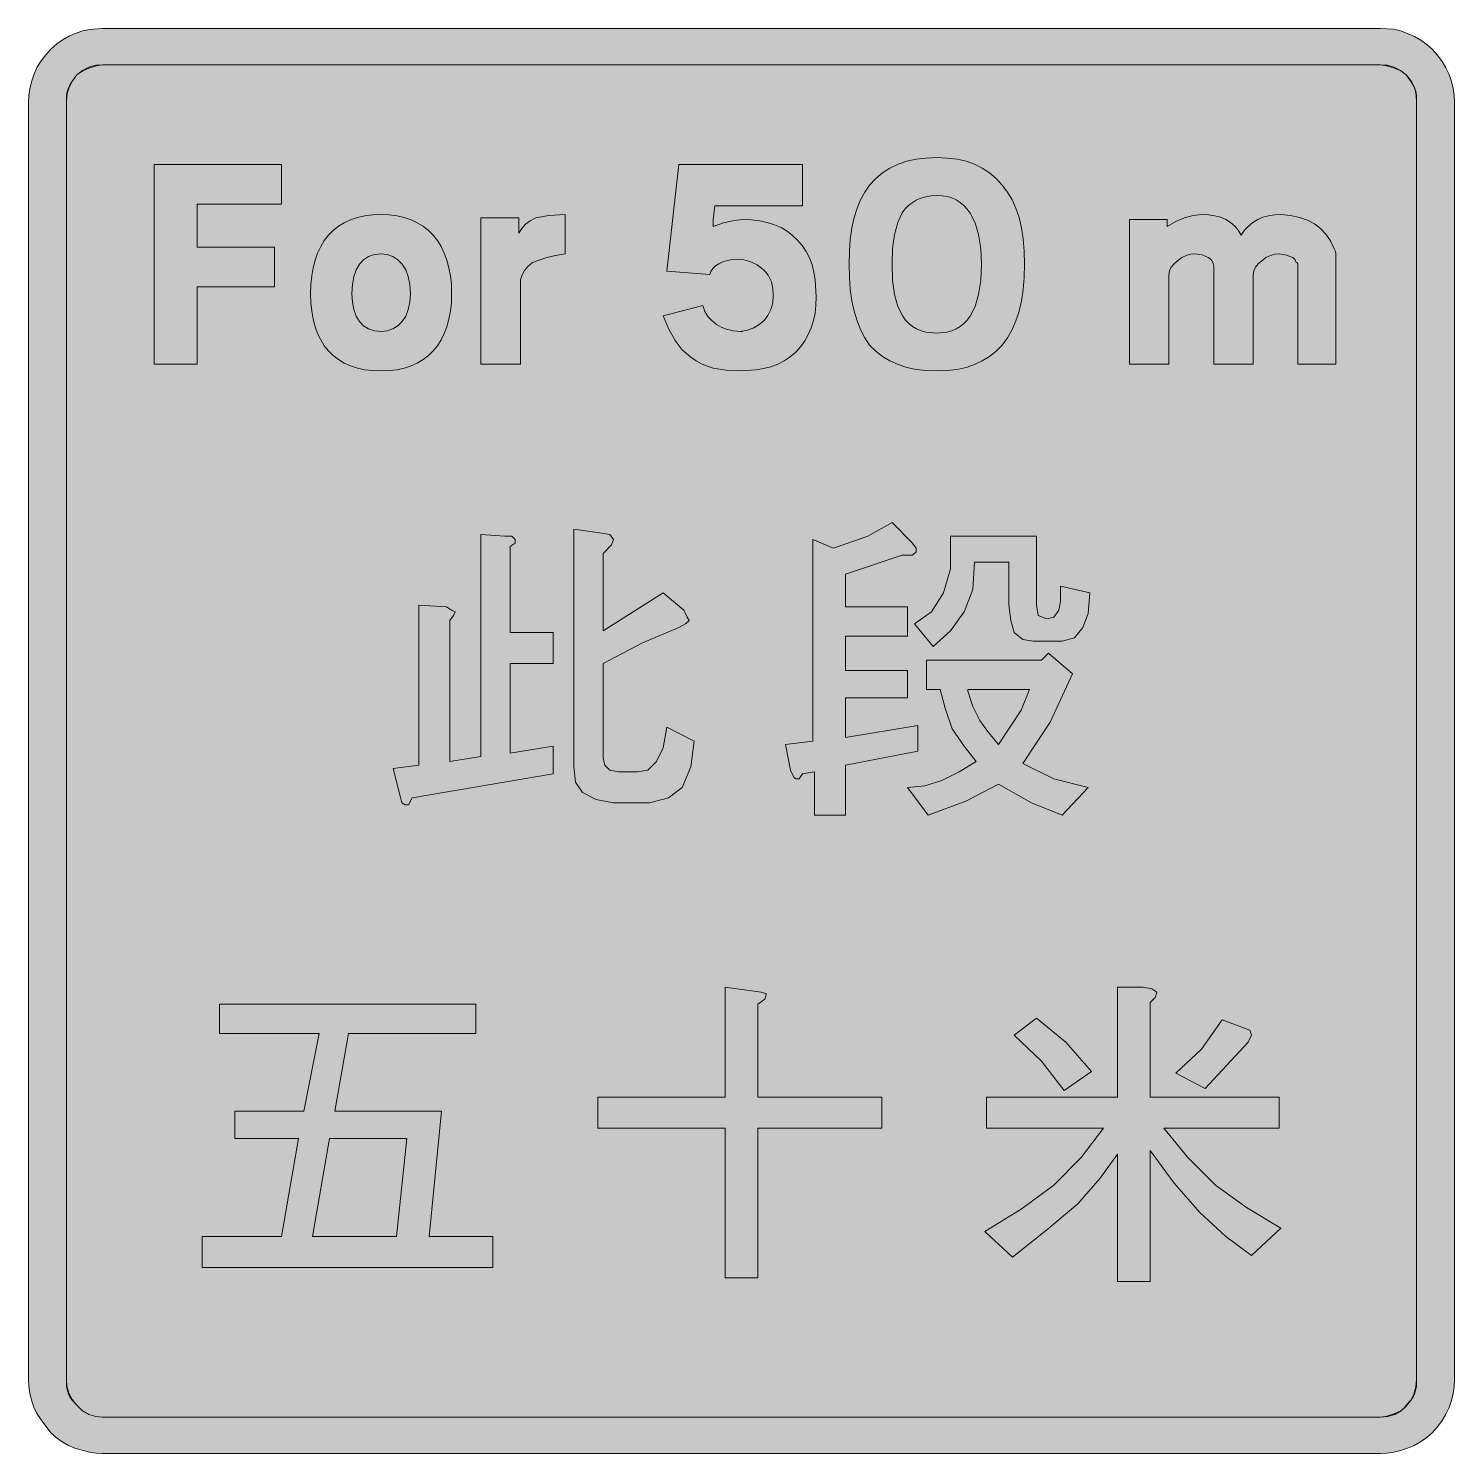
# Model space of a CAD drawing. Header units: metres. Extents: x 160 to 408, y 13 to 261.
import ezdxf

# ---------------------------------------------------------------- set-up
doc = ezdxf.new("R2010")
doc.units = ezdxf.units.M
for name, color, linetype, true_color in [('FILL_BLACK_000000', 7, 'Continuous', 0x000000), ('FILL_WHITE_FFFFFF', 7, 'Continuous', 0xffffff), ('STROKE_BLACK_000000', 7, 'Continuous', 0x000000)]:
    doc.layers.add(name, color=color, linetype=linetype, true_color=true_color)

msp = doc.modelspace()

# ---------------------------------------------------------------- hatches: boundary and pattern name
at = {"layer": 'FILL_BLACK_000000', "true_color": 0x000000}
h = msp.add_hatch(color=7, dxfattribs=at)
h.dxf.hatch_style = 1
h.paths.add_polyline_path([(159.86, 250.74), (160.14, 251.97), (160.53, 253.14), (161.08, 254.43), (161.81, 255.61), (162.64, 256.68), (163.53, 257.64), (164.57, 258.57), (165.65, 259.34), (166.77, 259.97), (167.92, 260.45), (169.08, 260.81), (170.24, 261.06), (172.53, 261.24), (395.43, 261.24), (397.72, 261.13), (398.93, 260.86), (400.23, 260.34), (401.35, 259.83), (402.44, 259.21), (403.48, 258.48), (404.43, 257.64), (405.37, 256.6), (406.18, 255.51), (406.85, 254.38), (407.39, 253.21), (407.81, 252.02), (408.1, 250.81), (408.27, 249.58), (408.33, 248.34), (408.33, 25.74), (408.27, 24.5), (408.1, 23.27), (407.81, 22.06), (407.39, 20.86), (406.85, 19.7), (406.18, 18.57), (405.37, 17.48), (404.43, 16.44), (403.48, 15.6), (402.43, 14.86), (401.32, 14.25), (400.16, 13.74), (398.96, 13.35), (397.76, 13.06), (396.58, 12.9), (395.43, 12.84), (172.53, 12.84), (171.4, 12.9), (170.24, 13.06), (167.73, 13.74), (166.61, 14.25), (165.52, 14.86), (164.48, 15.6), (163.53, 16.44), (161.81, 18.69), (161.08, 19.81), (160.53, 20.94), (160.14, 22.11), (159.86, 23.34), (159.69, 24.57), (159.63, 25.74), (159.63, 248.34), (159.69, 249.51), (159.86, 250.74)])
h.paths.add_polyline_path([(397.93, 19.66), (399.01, 20.28), (399.93, 21.09), (400.69, 22.07), (401.25, 23.19), (401.61, 24.42), (401.73, 25.74), (401.73, 248.34), (401.69, 249.65), (401.6, 250.24), (401.43, 250.74), (401.15, 251.37), (400.79, 251.94), (399.93, 253.14), (398.93, 253.93), (397.79, 254.49), (396.6, 254.83), (395.43, 254.94), (172.53, 254.94), (171.44, 254.75), (170.13, 254.34), (169.08, 253.85), (168.53, 253.54), (168.03, 253.14), (167.24, 252.01), (166.68, 250.85), (166.34, 249.64), (166.23, 248.34), (166.23, 25.74), (166.27, 24.54), (166.53, 23.34), (166.81, 22.72), (167.17, 22.18), (168.03, 21.24), (169.03, 20.28), (170.17, 19.63), (171.36, 19.26), (172.53, 19.14), (395.43, 19.14), (396.73, 19.28), (397.93, 19.66)], flags=16)
h = msp.add_hatch(color=7, dxfattribs=at)
h.dxf.hatch_style = 1
h.paths.add_polyline_path([(189.03, 202.74), (181.53, 202.74), (181.53, 237.54), (203.73, 237.54), (203.73, 230.64), (189.03, 230.64), (189.03, 223.14), (202.53, 223.14), (202.53, 216.24), (189.03, 216.24), (189.03, 202.74)])
h = msp.add_hatch(color=7, dxfattribs=at)
h.dxf.hatch_style = 1
h.paths.add_polyline_path([(285.02, 208.65), (286.11, 209.04), (287.08, 209.62), (287.92, 210.35), (288.6, 211.24), (289.1, 212.28), (289.42, 213.45), (289.53, 214.74), (289.46, 215.91), (289.19, 217.1), (288.64, 218.24), (288.24, 218.76), (287.73, 219.24), (286.73, 220.03), (285.59, 220.59), (284.4, 220.93), (283.23, 221.04), (282.35, 220.99), (281.51, 220.83), (280.74, 220.58), (280.04, 220.25), (279.45, 219.85), (278.97, 219.39), (278.62, 218.89), (278.43, 218.34), (270.93, 218.94), (273.03, 237.54), (294.63, 237.54), (294.63, 230.34), (279.33, 230.34), (279.03, 227.94), (279.03, 226.74), (280.83, 227.34), (282.7, 227.75), (284.13, 227.94), (285.66, 227.88), (287.11, 227.71), (288.46, 227.43), (289.72, 227.04), (290.88, 226.53), (291.93, 225.91), (292.89, 225.18), (293.73, 224.34), (294.56, 223.4), (295.26, 222.37), (295.83, 221.26), (296.28, 220.06), (296.62, 218.79), (296.85, 217.42), (297.03, 214.44), (296.97, 213.01), (296.8, 211.63), (296.52, 210.32), (296.13, 209.08), (295.62, 207.9), (295.01, 206.8), (294.27, 205.78), (293.43, 204.84), (292.48, 204.01), (291.42, 203.31), (290.29, 202.74), (289.08, 202.29), (287.82, 201.95), (286.51, 201.72), (283.83, 201.54), (281.29, 201.66), (279.03, 202.06), (277.99, 202.39), (277, 202.81), (276.05, 203.32), (275.13, 203.94), (273.66, 205.23), (272.39, 206.86), (271.29, 208.83), (270.33, 211.14), (277.23, 212.94), (277.56, 211.92), (278.09, 211.06), (278.79, 210.32), (279.63, 209.64), (280.41, 209.2), (281.39, 208.81), (282.54, 208.54), (283.83, 208.44), (285.02, 208.65)])
h = msp.add_hatch(color=7, dxfattribs=at)
h.dxf.hatch_style = 1
h.paths.add_polyline_path([(333.1, 215.74), (332.81, 213.78), (332.39, 211.96), (331.85, 210.29), (331.18, 208.75), (330.37, 207.33), (329.43, 206.04), (328.37, 204.99), (327.23, 204.07), (325.98, 203.3), (324.63, 202.66), (323.17, 202.17), (321.58, 201.82), (319.87, 201.61), (318.03, 201.54), (316.17, 201.61), (314.43, 201.82), (312.8, 202.17), (311.28, 202.66), (309.87, 203.3), (308.58, 204.07), (307.4, 204.99), (306.33, 206.04), (305.49, 207.33), (304.76, 208.75), (304.14, 210.29), (303.63, 211.96), (303.24, 213.78), (302.96, 215.74), (302.79, 217.86), (302.73, 220.14), (302.79, 222.42), (302.96, 224.53), (303.24, 226.48), (303.63, 228.28), (304.14, 229.92), (304.76, 231.4), (305.49, 232.74), (306.33, 233.94), (307.4, 235.09), (308.58, 236.08), (309.87, 236.91), (311.28, 237.58), (312.8, 238.09), (314.43, 238.45), (316.17, 238.67), (318.03, 238.74), (319.87, 238.67), (321.58, 238.45), (323.17, 238.09), (324.63, 237.58), (325.98, 236.91), (327.23, 236.08), (328.37, 235.09), (329.43, 233.94), (330.37, 232.74), (331.18, 231.4), (331.85, 229.92), (332.39, 228.28), (332.81, 226.48), (333.1, 224.53), (333.27, 222.42), (333.33, 220.14), (333.27, 217.86), (333.1, 215.74)])
h.paths.add_polyline_path([(325.33, 225.31), (324.71, 227.36), (323.84, 229.06), (323.32, 229.78), (322.74, 230.4), (322.1, 230.93), (321.4, 231.36), (320.64, 231.7), (319.83, 231.94), (318.96, 232.09), (318.03, 232.14), (317.05, 232.08), (316.12, 231.92), (315.26, 231.67), (314.47, 231.31), (313.74, 230.88), (313.09, 230.37), (312.52, 229.79), (312.03, 229.14), (311.24, 227.4), (310.68, 225.31), (310.34, 222.9), (310.23, 220.14), (310.34, 217.3), (310.69, 214.85), (311.27, 212.78), (312.11, 211.1), (312.61, 210.4), (313.19, 209.8), (313.83, 209.29), (314.53, 208.88), (315.3, 208.55), (316.14, 208.32), (318.03, 208.14), (319.83, 208.32), (320.64, 208.55), (321.4, 208.88), (322.1, 209.29), (322.74, 209.8), (323.32, 210.4), (323.84, 211.1), (324.71, 212.78), (325.33, 214.85), (325.7, 217.3), (325.83, 220.14), (325.7, 222.9), (325.33, 225.31)], flags=16)
h = msp.add_hatch(color=7, dxfattribs=at)
h.dxf.hatch_style = 1
h.paths.add_polyline_path([(233.22, 211.96), (232.96, 210.56), (232.61, 209.26), (232.15, 208.05), (231.59, 206.95), (230.95, 205.94), (230.21, 205.03), (229.37, 204.22), (228.45, 203.52), (227.44, 202.92), (226.34, 202.43), (225.16, 202.04), (223.9, 201.76), (222.55, 201.6), (221.13, 201.54), (219.66, 201.6), (218.28, 201.76), (216.99, 202.04), (215.79, 202.43), (214.69, 202.92), (213.68, 203.52), (212.76, 204.22), (211.94, 205.03), (211.22, 205.94), (210.59, 206.95), (210.05, 208.05), (209.61, 209.26), (209.27, 210.56), (209.03, 211.96), (208.88, 213.45), (208.83, 215.04), (208.88, 216.63), (209.03, 218.13), (209.27, 219.54), (209.61, 220.87), (210.05, 222.1), (210.59, 223.23), (211.22, 224.27), (211.94, 225.2), (212.76, 226.04), (213.68, 226.77), (214.69, 227.39), (215.79, 227.91), (216.99, 228.31), (218.28, 228.6), (219.66, 228.78), (221.13, 228.84), (222.55, 228.78), (223.9, 228.6), (225.16, 228.31), (226.34, 227.91), (227.44, 227.39), (228.45, 226.77), (229.37, 226.04), (230.21, 225.2), (230.95, 224.27), (231.59, 223.23), (232.15, 222.1), (232.61, 220.87), (232.96, 219.54), (233.22, 218.13), (233.38, 216.63), (233.43, 215.04), (233.38, 213.45), (233.22, 211.96)])
h.paths.add_polyline_path([(225.86, 218.02), (225.41, 219.2), (224.81, 220.18), (224.06, 220.94), (223.19, 221.49), (222.21, 221.83), (221.13, 221.94), (219.96, 221.83), (218.94, 221.49), (218.07, 220.94), (217.34, 220.18), (216.77, 219.2), (216.36, 218.02), (216.11, 216.63), (216.03, 215.04), (216.11, 213.55), (216.36, 212.24), (216.77, 211.11), (217.34, 210.16), (218.07, 209.42), (218.94, 208.88), (219.96, 208.55), (221.13, 208.44), (222.21, 208.55), (223.19, 208.88), (224.06, 209.42), (224.81, 210.16), (225.41, 211.11), (225.86, 212.24), (226.13, 213.55), (226.23, 215.04), (226.13, 216.63), (225.86, 218.02)], flags=16)
h = msp.add_hatch(color=7, dxfattribs=at)
h.dxf.hatch_style = 1
h.paths.add_polyline_path([(238.53, 228.24), (245.13, 228.24), (245.13, 225.54), (245.64, 226.38), (246.29, 227.11), (247.11, 227.73), (248.13, 228.24), (250.34, 228.65), (253.23, 228.84), (253.23, 221.94), (251.54, 221.66), (250.04, 221.3), (247.53, 220.44), (246.74, 219.76), (246.14, 219.05), (245.72, 218.29), (245.43, 217.44), (245.43, 202.74), (238.53, 202.74), (238.53, 228.24)])
h = msp.add_hatch(color=7, dxfattribs=at)
h.dxf.hatch_style = 1
h.paths.add_polyline_path([(377.01, 221.88), (376.23, 221.68), (375.45, 221.31), (374.73, 220.74), (374.12, 220.24), (373.64, 219.65), (373.34, 219.01), (373.23, 218.34), (373.23, 202.74), (366.33, 202.74), (366.33, 219.84), (366.26, 220.27), (366.07, 220.67), (365.76, 221.03), (365.36, 221.34), (364.31, 221.78), (363.03, 221.94), (362.31, 221.88), (361.53, 221.68), (360.75, 221.31), (360.03, 220.74), (359.42, 220.24), (358.94, 219.65), (358.64, 219.01), (358.53, 218.34), (358.53, 202.74), (351.63, 202.74), (351.63, 227.94), (358.23, 227.94), (358.23, 226.74), (359.73, 227.6), (361.23, 228.24), (362.73, 228.65), (364.23, 228.84), (365.42, 228.78), (366.53, 228.61), (367.55, 228.33), (368.47, 227.94), (369.29, 227.43), (370.01, 226.81), (370.62, 226.08), (371.13, 225.24), (371.73, 226.08), (372.42, 226.81), (373.18, 227.43), (374.02, 227.94), (374.92, 228.33), (375.9, 228.61), (376.93, 228.78), (378.03, 228.84), (379.75, 228.66), (381.3, 228.32), (382.69, 227.84), (383.92, 227.19), (384.99, 226.37), (385.92, 225.38), (386.7, 224.21), (387.33, 222.84), (387.59, 222.39), (387.63, 221.94), (387.63, 221.04), (387.63, 220.74), (387.63, 202.74), (381.03, 202.74), (381.03, 219.84), (380.99, 220.25), (380.9, 220.39), (380.73, 220.44), (380.54, 220.89), (380.13, 221.34), (379.04, 221.75), (377.73, 221.94), (377.01, 221.88)])
h = msp.add_hatch(color=7, dxfattribs=at)
h.dxf.hatch_style = 1
h.paths.add_polyline_path([(300.03, 170.64), (306.03, 172.74), (310.23, 175.14), (313.83, 171.54), (314.43, 170.64), (314.43, 170.04), (313.83, 169.44), (312.03, 169.44), (302.13, 166.14), (302.13, 160.44), (312.93, 160.44), (312.93, 155.34), (302.13, 155.34), (302.13, 149.34), (312.93, 149.34), (312.93, 144.54), (302.13, 144.54), (302.13, 137.64), (314.73, 139.74), (314.73, 135.24), (302.13, 132.84), (302.13, 124.14), (296.73, 124.14), (296.73, 131.64), (294.63, 131.34), (294.03, 130.44), (293.43, 130.44), (293.13, 130.74), (292.53, 131.94), (291.63, 136.44), (296.43, 137.04), (296.43, 172.14), (300.03, 170.64)])
h = msp.add_hatch(color=7, dxfattribs=at)
h.dxf.hatch_style = 1
h.paths.add_polyline_path([(227.73, 132.84), (227.73, 160.74), (232.53, 160.44), (233.43, 159.84), (234.03, 159.54), (233.73, 158.94), (233.13, 158.04), (233.13, 133.44), (238.53, 134.34), (238.53, 173.04), (242.73, 172.74), (243.93, 172.74), (244.53, 172.14), (244.53, 171.54), (243.63, 170.94), (243.63, 155.94), (251.13, 155.94), (251.13, 150.54), (243.63, 150.54), (243.63, 134.94), (251.13, 136.14), (251.13, 131.34), (226.53, 127.14), (225.93, 125.94), (225.33, 125.94), (224.73, 126.24), (224.43, 127.44), (223.23, 132.24), (227.73, 132.84)])
h = msp.add_hatch(color=7, dxfattribs=at)
h.dxf.hatch_style = 1
h.paths.add_polyline_path([(259.23, 173.34), (261.03, 173.04), (261.63, 172.14), (261.33, 171.24), (259.83, 169.74), (259.83, 156.24), (270.33, 162.84), (273.93, 159.84), (274.53, 158.64), (274.83, 158.04), (274.23, 157.44), (273.03, 156.84), (266.73, 154.14), (259.83, 150.54), (259.83, 135.84), (259.83, 134.04), (260.13, 132.84), (261.03, 131.94), (262.53, 131.64), (265.83, 131.64), (267.63, 131.94), (269.13, 133.44), (270.33, 135.84), (270.93, 139.44), (275.73, 137.04), (275.13, 132.54), (273.63, 128.94), (271.23, 127.14), (267.93, 126.24), (261.63, 126.24), (258.63, 126.84), (256.23, 128.04), (255.03, 129.84), (254.73, 132.54), (254.73, 173.94), (259.23, 173.34)])
h = msp.add_hatch(color=7, dxfattribs=at)
h.dxf.hatch_style = 1
h.paths.add_polyline_path([(335.43, 172.74), (335.43, 160.74), (335.73, 158.94), (337.23, 158.34), (338.43, 158.64), (339.33, 159.84), (339.63, 161.34), (339.63, 164.04), (344.73, 162.84), (344.43, 159.24), (343.53, 156.84), (342.03, 155.04), (339.93, 154.44), (334.83, 154.44), (333.03, 154.74), (331.53, 155.94), (330.93, 158.04), (330.63, 160.74), (330.63, 168.24), (324.63, 168.24), (324.33, 163.44), (322.83, 159.54), (320.43, 156.24), (317.43, 153.54), (314.13, 157.44), (317.13, 159.54), (319.23, 162.84), (320.43, 167.04), (320.43, 172.44), (320.43, 172.74), (335.43, 172.74)])
h = msp.add_hatch(color=7, dxfattribs=at)
h.dxf.hatch_style = 1
h.paths.add_polyline_path([(337.53, 152.34), (341.73, 148.74), (337.83, 140.34), (333.03, 133.14), (338.43, 130.44), (344.43, 128.94), (339.93, 124.14), (334.53, 126.24), (328.83, 129.54), (323.13, 126.54), (316.53, 124.14), (312.93, 128.94), (315.93, 129.24), (318.93, 130.14), (321.93, 131.64), (324.93, 133.44), (322.83, 136.14), (320.73, 139.14), (319.53, 142.74), (318.63, 146.04), (316.23, 146.04), (316.23, 151.14), (336.33, 151.14), (337.53, 152.34)])
h.paths.add_polyline_path([(325.53, 140.64), (327.03, 138.54), (328.83, 136.44), (332.73, 142.44), (334.23, 146.04), (323.43, 146.04), (323.43, 145.74), (324.33, 143.04), (325.53, 140.64)], flags=16)
h = msp.add_hatch(color=7, dxfattribs=at)
h.dxf.hatch_style = 1
h.paths.add_polyline_path([(287.43, 93.24), (288.33, 92.94), (288.03, 92.04), (286.83, 91.14), (286.83, 74.94), (308.43, 74.94), (308.43, 69.54), (286.83, 69.54), (286.83, 43.44), (281.13, 43.44), (281.13, 69.54), (258.93, 69.54), (258.93, 74.94), (281.13, 74.94), (281.13, 94.14), (285.33, 93.54), (287.43, 93.24)])
h = msp.add_hatch(color=7, dxfattribs=at)
h.dxf.hatch_style = 1
h.paths.add_polyline_path([(326.73, 74.94), (349.53, 74.94), (349.53, 94.14), (354.03, 94.14), (355.53, 93.84), (356.43, 93.24), (356.13, 92.34), (355.23, 91.44), (355.23, 74.94), (377.73, 74.94), (377.73, 69.54), (357.63, 69.54), (361.83, 64.44), (366.63, 59.64), (372.03, 55.74), (378.03, 52.14), (372.93, 47.34), (368.43, 50.64), (363.93, 54.84), (359.43, 59.94), (355.23, 65.64), (355.23, 42.84), (349.53, 42.84), (349.53, 65.04), (346.53, 60.84), (342.63, 56.34), (337.23, 51.84), (331.23, 47.04), (326.43, 51.54), (332.73, 55.44), (338.43, 59.64), (343.23, 64.44), (347.13, 69.54), (326.73, 69.54), (326.73, 74.94)])
h = msp.add_hatch(color=7, dxfattribs=at)
h.dxf.hatch_style = 1
h.paths.add_polyline_path([(237.63, 86.04), (215.43, 86.04), (213.03, 72.54), (231.63, 72.54), (229.53, 50.64), (240.63, 50.64), (240.63, 45.24), (189.93, 45.24), (189.93, 50.64), (203.73, 50.64), (206.73, 67.74), (195.63, 67.74), (195.63, 72.54), (207.63, 72.54), (210.33, 86.04), (192.93, 86.04), (192.93, 91.14), (237.63, 91.14), (237.63, 86.04)])
h.paths.add_polyline_path([(225.63, 67.74), (212.13, 67.74), (209.13, 50.64), (223.83, 50.64), (225.63, 67.74)], flags=16)
h = msp.add_hatch(color=7, dxfattribs=at)
h.dxf.hatch_style = 1
h.paths.add_polyline_path([(340.53, 84.54), (345.03, 79.44), (340.23, 76.14), (336.33, 81.24), (331.53, 85.74), (335.43, 88.74), (340.53, 84.54)])
h = msp.add_hatch(color=7, dxfattribs=at)
h.dxf.hatch_style = 1
h.paths.add_polyline_path([(364.23, 83.34), (367.83, 88.44), (372.63, 86.64), (372.93, 85.74), (372.33, 84.54), (364.83, 76.44), (359.73, 79.14), (364.23, 83.34)])
at = {"layer": 'FILL_WHITE_FFFFFF', "true_color": 0xffffff}
h = msp.add_hatch(color=7, dxfattribs=at)
h.dxf.hatch_style = 1
h.paths.add_polyline_path([(171.36, 19.26), (170.17, 19.63), (169.03, 20.28), (168.03, 21.24), (167.24, 22.24), (166.68, 23.38), (166.34, 24.57), (166.23, 25.74), (166.23, 248.34), (166.27, 249.65), (166.36, 250.24), (166.53, 250.74), (166.81, 251.37), (167.17, 251.94), (168.03, 253.14), (169.03, 253.93), (170.17, 254.49), (171.36, 254.83), (172.53, 254.94), (395.43, 254.94), (396.52, 254.75), (397.83, 254.34), (398.99, 253.85), (399.93, 253.14), (400.84, 252.01), (401.39, 250.85), (401.66, 249.64), (401.73, 248.34), (401.73, 25.74), (401.69, 24.54), (401.43, 23.34), (401.15, 22.72), (400.79, 22.18), (399.93, 21.24), (399.48, 20.67), (398.99, 20.26), (397.83, 19.74), (396.52, 19.33), (395.43, 19.14), (172.53, 19.14), (171.36, 19.26)])

# ---------------------------------------------------------------- linework, layer by layer
at = {"layer": 'FILL_BLACK_000000', "lineweight": 0, "true_color": 0x000000}
for points in [[(159.86, 250.74), (160.14, 251.97), (160.53, 253.14), (161.08, 254.43), (161.81, 255.61), (162.64, 256.68), (163.53, 257.64), (164.57, 258.57), (165.65, 259.34), (166.77, 259.97), (167.92, 260.45), (169.08, 260.81), (170.24, 261.06), (172.53, 261.24), (395.43, 261.24), (397.72, 261.13), (398.93, 260.86), (400.23, 260.34), (401.35, 259.83), (402.44, 259.21), (403.48, 258.48), (404.43, 257.64), (405.37, 256.6), (406.18, 255.51), (406.85, 254.38), (407.39, 253.21), (407.81, 252.02), (408.1, 250.81), (408.27, 249.58), (408.33, 248.34), (408.33, 25.74), (408.27, 24.5), (408.1, 23.27), (407.81, 22.06), (407.39, 20.86), (406.85, 19.7), (406.18, 18.57), (405.37, 17.48), (404.43, 16.44), (403.48, 15.6), (402.43, 14.86), (401.32, 14.25), (400.16, 13.74), (398.96, 13.35), (397.76, 13.06), (396.58, 12.9), (395.43, 12.84), (172.53, 12.84), (171.4, 12.9), (170.24, 13.06), (167.73, 13.74), (166.61, 14.25), (165.52, 14.86), (164.48, 15.6), (163.53, 16.44), (161.81, 18.69), (161.08, 19.81), (160.53, 20.94), (160.14, 22.11), (159.86, 23.34), (159.69, 24.57), (159.63, 25.74), (159.63, 248.34), (159.69, 249.51)], [(397.93, 19.66), (399.01, 20.28), (399.93, 21.09), (400.69, 22.07), (401.25, 23.19), (401.61, 24.42), (401.73, 25.74), (401.73, 248.34), (401.69, 249.65), (401.6, 250.24), (401.43, 250.74), (401.15, 251.37), (400.79, 251.94), (399.93, 253.14), (398.93, 253.93), (397.79, 254.49), (396.6, 254.83), (395.43, 254.94), (172.53, 254.94), (171.44, 254.75), (170.13, 254.34), (169.08, 253.85), (168.53, 253.54), (168.03, 253.14), (167.24, 252.01), (166.68, 250.85), (166.34, 249.64), (166.23, 248.34), (166.23, 25.74), (166.27, 24.54), (166.53, 23.34), (166.81, 22.72), (167.17, 22.18), (168.03, 21.24), (169.03, 20.28), (170.17, 19.63), (171.36, 19.26), (172.53, 19.14), (395.43, 19.14), (396.73, 19.28)], [(189.03, 202.74), (181.53, 202.74), (181.53, 237.54), (203.73, 237.54), (203.73, 230.64), (189.03, 230.64), (189.03, 223.14), (202.53, 223.14), (202.53, 216.24), (189.03, 216.24)], [(285.02, 208.65), (286.11, 209.04), (287.08, 209.62), (287.92, 210.35), (288.6, 211.24), (289.1, 212.28), (289.42, 213.45), (289.53, 214.74), (289.46, 215.91), (289.19, 217.1), (288.64, 218.24), (288.24, 218.76), (287.73, 219.24), (286.73, 220.03), (285.59, 220.59), (284.4, 220.93), (283.23, 221.04), (282.35, 220.99), (281.51, 220.83), (280.74, 220.58), (280.04, 220.25), (279.45, 219.85), (278.97, 219.39), (278.62, 218.89), (278.43, 218.34), (270.93, 218.94), (273.03, 237.54), (294.63, 237.54), (294.63, 230.34), (279.33, 230.34), (279.03, 227.94), (279.03, 226.74), (280.83, 227.34), (282.7, 227.75), (284.13, 227.94), (285.66, 227.88), (287.11, 227.71), (288.46, 227.43), (289.72, 227.04), (290.88, 226.53), (291.93, 225.91), (292.89, 225.18), (293.73, 224.34), (294.56, 223.4), (295.26, 222.37), (295.83, 221.26), (296.28, 220.06), (296.62, 218.79), (296.85, 217.42), (297.03, 214.44), (296.97, 213.01), (296.8, 211.63), (296.52, 210.32), (296.13, 209.08), (295.62, 207.9), (295.01, 206.8), (294.27, 205.78), (293.43, 204.84), (292.48, 204.01), (291.42, 203.31), (290.29, 202.74), (289.08, 202.29), (287.82, 201.95), (286.51, 201.72), (283.83, 201.54), (281.29, 201.66), (279.03, 202.06), (277.99, 202.39), (277, 202.81), (276.05, 203.32), (275.13, 203.94), (273.66, 205.23), (272.39, 206.86), (271.29, 208.83), (270.33, 211.14), (277.23, 212.94), (277.56, 211.92), (278.09, 211.06), (278.79, 210.32), (279.63, 209.64), (280.41, 209.2), (281.39, 208.81), (282.54, 208.54), (283.83, 208.44)], [(333.1, 215.74), (332.81, 213.78), (332.39, 211.96), (331.85, 210.29), (331.18, 208.75), (330.37, 207.33), (329.43, 206.04), (328.37, 204.99), (327.23, 204.07), (325.98, 203.3), (324.63, 202.66), (323.17, 202.17), (321.58, 201.82), (319.87, 201.61), (318.03, 201.54), (316.17, 201.61), (314.43, 201.82), (312.8, 202.17), (311.28, 202.66), (309.87, 203.3), (308.58, 204.07), (307.4, 204.99), (306.33, 206.04), (305.49, 207.33), (304.76, 208.75), (304.14, 210.29), (303.63, 211.96), (303.24, 213.78), (302.96, 215.74), (302.79, 217.86), (302.73, 220.14), (302.79, 222.42), (302.96, 224.53), (303.24, 226.48), (303.63, 228.28), (304.14, 229.92), (304.76, 231.4), (305.49, 232.74), (306.33, 233.94), (307.4, 235.09), (308.58, 236.08), (309.87, 236.91), (311.28, 237.58), (312.8, 238.09), (314.43, 238.45), (316.17, 238.67), (318.03, 238.74), (319.87, 238.67), (321.58, 238.45), (323.17, 238.09), (324.63, 237.58), (325.98, 236.91), (327.23, 236.08), (328.37, 235.09), (329.43, 233.94), (330.37, 232.74), (331.18, 231.4), (331.85, 229.92), (332.39, 228.28), (332.81, 226.48), (333.1, 224.53), (333.27, 222.42), (333.33, 220.14), (333.27, 217.86)], [(325.33, 225.31), (324.71, 227.36), (323.84, 229.06), (323.32, 229.78), (322.74, 230.4), (322.1, 230.93), (321.4, 231.36), (320.64, 231.7), (319.83, 231.94), (318.96, 232.09), (318.03, 232.14), (317.05, 232.08), (316.12, 231.92), (315.26, 231.67), (314.47, 231.31), (313.74, 230.88), (313.09, 230.37), (312.52, 229.79), (312.03, 229.14), (311.24, 227.4), (310.68, 225.31), (310.34, 222.9), (310.23, 220.14), (310.34, 217.3), (310.69, 214.85), (311.27, 212.78), (312.11, 211.1), (312.61, 210.4), (313.19, 209.8), (313.83, 209.29), (314.53, 208.88), (315.3, 208.55), (316.14, 208.32), (318.03, 208.14), (319.83, 208.32), (320.64, 208.55), (321.4, 208.88), (322.1, 209.29), (322.74, 209.8), (323.32, 210.4), (323.84, 211.1), (324.71, 212.78), (325.33, 214.85), (325.7, 217.3), (325.83, 220.14), (325.7, 222.9)], [(233.22, 211.96), (232.96, 210.56), (232.61, 209.26), (232.15, 208.05), (231.59, 206.95), (230.95, 205.94), (230.21, 205.03), (229.37, 204.22), (228.45, 203.52), (227.44, 202.92), (226.34, 202.43), (225.16, 202.04), (223.9, 201.76), (222.55, 201.6), (221.13, 201.54), (219.66, 201.6), (218.28, 201.76), (216.99, 202.04), (215.79, 202.43), (214.69, 202.92), (213.68, 203.52), (212.76, 204.22), (211.94, 205.03), (211.22, 205.94), (210.59, 206.95), (210.05, 208.05), (209.61, 209.26), (209.27, 210.56), (209.03, 211.96), (208.88, 213.45), (208.83, 215.04), (208.88, 216.63), (209.03, 218.13), (209.27, 219.54), (209.61, 220.87), (210.05, 222.1), (210.59, 223.23), (211.22, 224.27), (211.94, 225.2), (212.76, 226.04), (213.68, 226.77), (214.69, 227.39), (215.79, 227.91), (216.99, 228.31), (218.28, 228.6), (219.66, 228.78), (221.13, 228.84), (222.55, 228.78), (223.9, 228.6), (225.16, 228.31), (226.34, 227.91), (227.44, 227.39), (228.45, 226.77), (229.37, 226.04), (230.21, 225.2), (230.95, 224.27), (231.59, 223.23), (232.15, 222.1), (232.61, 220.87), (232.96, 219.54), (233.22, 218.13), (233.38, 216.63), (233.43, 215.04), (233.38, 213.45)], [(238.53, 228.24), (245.13, 228.24), (245.13, 225.54), (245.64, 226.38), (246.29, 227.11), (247.11, 227.73), (248.13, 228.24), (250.34, 228.65), (253.23, 228.84), (253.23, 221.94), (251.54, 221.66), (250.04, 221.3), (247.53, 220.44), (246.74, 219.76), (246.14, 219.05), (245.72, 218.29), (245.43, 217.44), (245.43, 202.74), (238.53, 202.74)], [(377.01, 221.88), (376.23, 221.68), (375.45, 221.31), (374.73, 220.74), (374.12, 220.24), (373.64, 219.65), (373.34, 219.01), (373.23, 218.34), (373.23, 202.74), (366.33, 202.74), (366.33, 219.84), (366.26, 220.27), (366.07, 220.67), (365.76, 221.03), (365.36, 221.34), (364.31, 221.78), (363.03, 221.94), (362.31, 221.88), (361.53, 221.68), (360.75, 221.31), (360.03, 220.74), (359.42, 220.24), (358.94, 219.65), (358.64, 219.01), (358.53, 218.34), (358.53, 202.74), (351.63, 202.74), (351.63, 227.94), (358.23, 227.94), (358.23, 226.74), (359.73, 227.6), (361.23, 228.24), (362.73, 228.65), (364.23, 228.84), (365.42, 228.78), (366.53, 228.61), (367.55, 228.33), (368.47, 227.94), (369.29, 227.43), (370.01, 226.81), (370.62, 226.08), (371.13, 225.24), (371.73, 226.08), (372.42, 226.81), (373.18, 227.43), (374.02, 227.94), (374.92, 228.33), (375.9, 228.61), (376.93, 228.78), (378.03, 228.84), (379.75, 228.66), (381.3, 228.32), (382.69, 227.84), (383.92, 227.19), (384.99, 226.37), (385.92, 225.38), (386.7, 224.21), (387.33, 222.84), (387.59, 222.39), (387.63, 221.94), (387.63, 221.04), (387.63, 220.74), (387.63, 202.74), (381.03, 202.74), (381.03, 219.84), (380.99, 220.25), (380.9, 220.39), (380.73, 220.44), (380.54, 220.89), (380.13, 221.34), (379.04, 221.75), (377.73, 221.94)], [(225.86, 218.02), (225.41, 219.2), (224.81, 220.18), (224.06, 220.94), (223.19, 221.49), (222.21, 221.83), (221.13, 221.94), (219.96, 221.83), (218.94, 221.49), (218.07, 220.94), (217.34, 220.18), (216.77, 219.2), (216.36, 218.02), (216.11, 216.63), (216.03, 215.04), (216.11, 213.55), (216.36, 212.24), (216.77, 211.11), (217.34, 210.16), (218.07, 209.42), (218.94, 208.88), (219.96, 208.55), (221.13, 208.44), (222.21, 208.55), (223.19, 208.88), (224.06, 209.42), (224.81, 210.16), (225.41, 211.11), (225.86, 212.24), (226.13, 213.55), (226.23, 215.04), (226.13, 216.63)], [(300.03, 170.64), (306.03, 172.74), (310.23, 175.14), (313.83, 171.54), (314.43, 170.64), (314.43, 170.04), (313.83, 169.44), (312.03, 169.44), (302.13, 166.14), (302.13, 160.44), (312.93, 160.44), (312.93, 155.34), (302.13, 155.34), (302.13, 149.34), (312.93, 149.34), (312.93, 144.54), (302.13, 144.54), (302.13, 137.64), (314.73, 139.74), (314.73, 135.24), (302.13, 132.84), (302.13, 124.14), (296.73, 124.14), (296.73, 131.64), (294.63, 131.34), (294.03, 130.44), (293.43, 130.44), (293.13, 130.74), (292.53, 131.94), (291.63, 136.44), (296.43, 137.04), (296.43, 172.14)], [(227.73, 132.84), (227.73, 160.74), (232.53, 160.44), (233.43, 159.84), (234.03, 159.54), (233.73, 158.94), (233.13, 158.04), (233.13, 133.44), (238.53, 134.34), (238.53, 173.04), (242.73, 172.74), (243.93, 172.74), (244.53, 172.14), (244.53, 171.54), (243.63, 170.94), (243.63, 155.94), (251.13, 155.94), (251.13, 150.54), (243.63, 150.54), (243.63, 134.94), (251.13, 136.14), (251.13, 131.34), (226.53, 127.14), (225.93, 125.94), (225.33, 125.94), (224.73, 126.24), (224.43, 127.44), (223.23, 132.24)], [(259.23, 173.34), (261.03, 173.04), (261.63, 172.14), (261.33, 171.24), (259.83, 169.74), (259.83, 156.24), (270.33, 162.84), (273.93, 159.84), (274.53, 158.64), (274.83, 158.04), (274.23, 157.44), (273.03, 156.84), (266.73, 154.14), (259.83, 150.54), (259.83, 135.84), (259.83, 134.04), (260.13, 132.84), (261.03, 131.94), (262.53, 131.64), (265.83, 131.64), (267.63, 131.94), (269.13, 133.44), (270.33, 135.84), (270.93, 139.44), (275.73, 137.04), (275.13, 132.54), (273.63, 128.94), (271.23, 127.14), (267.93, 126.24), (261.63, 126.24), (258.63, 126.84), (256.23, 128.04), (255.03, 129.84), (254.73, 132.54), (254.73, 173.94)], [(335.43, 172.74), (335.43, 160.74), (335.73, 158.94), (337.23, 158.34), (338.43, 158.64), (339.33, 159.84), (339.63, 161.34), (339.63, 164.04), (344.73, 162.84), (344.43, 159.24), (343.53, 156.84), (342.03, 155.04), (339.93, 154.44), (334.83, 154.44), (333.03, 154.74), (331.53, 155.94), (330.93, 158.04), (330.63, 160.74), (330.63, 168.24), (324.63, 168.24), (324.33, 163.44), (322.83, 159.54), (320.43, 156.24), (317.43, 153.54), (314.13, 157.44), (317.13, 159.54), (319.23, 162.84), (320.43, 167.04), (320.43, 172.44), (320.43, 172.74)], [(337.53, 152.34), (341.73, 148.74), (337.83, 140.34), (333.03, 133.14), (338.43, 130.44), (344.43, 128.94), (339.93, 124.14), (334.53, 126.24), (328.83, 129.54), (323.13, 126.54), (316.53, 124.14), (312.93, 128.94), (315.93, 129.24), (318.93, 130.14), (321.93, 131.64), (324.93, 133.44), (322.83, 136.14), (320.73, 139.14), (319.53, 142.74), (318.63, 146.04), (316.23, 146.04), (316.23, 151.14), (336.33, 151.14)], [(325.53, 140.64), (327.03, 138.54), (328.83, 136.44), (332.73, 142.44), (334.23, 146.04), (323.43, 146.04), (323.43, 145.74), (324.33, 143.04)], [(287.43, 93.24), (288.33, 92.94), (288.03, 92.04), (286.83, 91.14), (286.83, 74.94), (308.43, 74.94), (308.43, 69.54), (286.83, 69.54), (286.83, 43.44), (281.13, 43.44), (281.13, 69.54), (258.93, 69.54), (258.93, 74.94), (281.13, 74.94), (281.13, 94.14), (285.33, 93.54)], [(326.73, 74.94), (349.53, 74.94), (349.53, 94.14), (354.03, 94.14), (355.53, 93.84), (356.43, 93.24), (356.13, 92.34), (355.23, 91.44), (355.23, 74.94), (377.73, 74.94), (377.73, 69.54), (357.63, 69.54), (361.83, 64.44), (366.63, 59.64), (372.03, 55.74), (378.03, 52.14), (372.93, 47.34), (368.43, 50.64), (363.93, 54.84), (359.43, 59.94), (355.23, 65.64), (355.23, 42.84), (349.53, 42.84), (349.53, 65.04), (346.53, 60.84), (342.63, 56.34), (337.23, 51.84), (331.23, 47.04), (326.43, 51.54), (332.73, 55.44), (338.43, 59.64), (343.23, 64.44), (347.13, 69.54), (326.73, 69.54)], [(237.63, 86.04), (215.43, 86.04), (213.03, 72.54), (231.63, 72.54), (229.53, 50.64), (240.63, 50.64), (240.63, 45.24), (189.93, 45.24), (189.93, 50.64), (203.73, 50.64), (206.73, 67.74), (195.63, 67.74), (195.63, 72.54), (207.63, 72.54), (210.33, 86.04), (192.93, 86.04), (192.93, 91.14), (237.63, 91.14)], [(340.53, 84.54), (345.03, 79.44), (340.23, 76.14), (336.33, 81.24), (331.53, 85.74), (335.43, 88.74)], [(364.23, 83.34), (367.83, 88.44), (372.63, 86.64), (372.93, 85.74), (372.33, 84.54), (364.83, 76.44), (359.73, 79.14)], [(225.63, 67.74), (212.13, 67.74), (209.13, 50.64), (223.83, 50.64)]]:
    msp.add_lwpolyline(points, close=True, dxfattribs=at)
at = {"layer": 'FILL_WHITE_FFFFFF', "lineweight": 0, "true_color": 0xffffff}
msp.add_lwpolyline([(171.36, 19.26), (170.17, 19.63), (169.03, 20.28), (168.03, 21.24), (167.24, 22.24), (166.68, 23.38), (166.34, 24.57), (166.23, 25.74), (166.23, 248.34), (166.27, 249.65), (166.36, 250.24), (166.53, 250.74), (166.81, 251.37), (167.17, 251.94), (168.03, 253.14), (169.03, 253.93), (170.17, 254.49), (171.36, 254.83), (172.53, 254.94), (395.43, 254.94), (396.52, 254.75), (397.83, 254.34), (398.99, 253.85), (399.93, 253.14), (400.84, 252.01), (401.39, 250.85), (401.66, 249.64), (401.73, 248.34), (401.73, 25.74), (401.69, 24.54), (401.43, 23.34), (401.15, 22.72), (400.79, 22.18), (399.93, 21.24), (399.48, 20.67), (398.99, 20.26), (397.83, 19.74), (396.52, 19.33), (395.43, 19.14), (172.53, 19.14)], close=True, dxfattribs=at)
at = {"layer": 'STROKE_BLACK_000000', "lineweight": 0, "true_color": 0x000000}
msp.add_lwpolyline([(283.83, 208.44), (284.13, 208.44)], dxfattribs=at)

doc.saveas('drawing.dxf')
